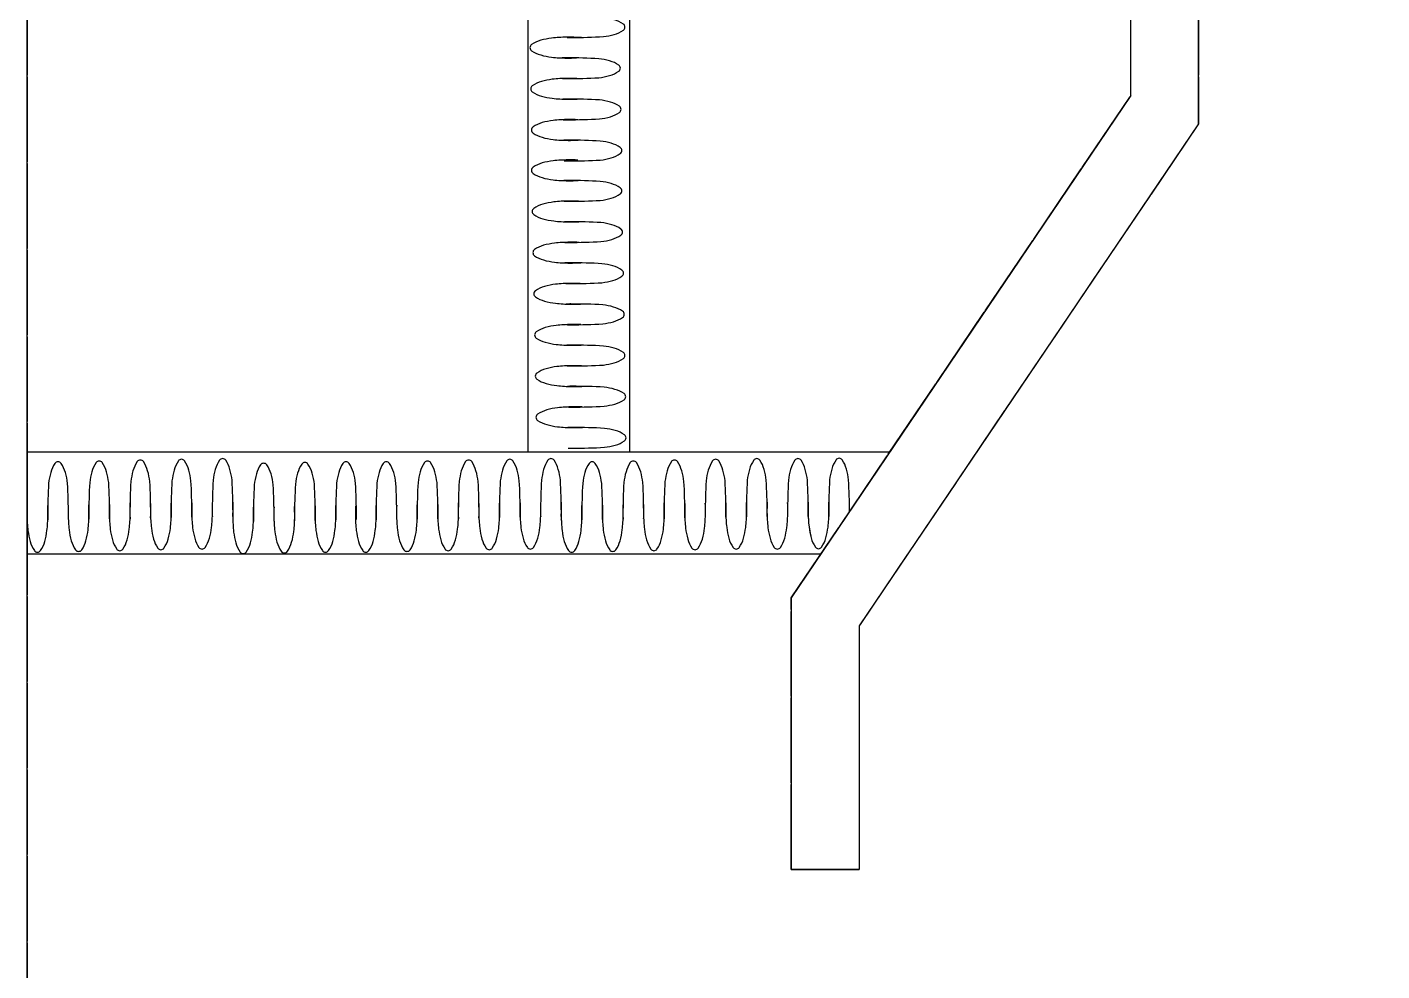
# Model space of a CAD drawing. Header units: inches. Extents: x -460 to 10305, y -938 to 5356.
# Drawn here: x 236.3 to 316.1, y 2478.6 to 2534.1 of the extents above; entities that cross this region are included whole.
import ezdxf

# ---------------------------------------------------------------- set-up
doc = ezdxf.new("R2010")
doc.units = ezdxf.units.IN
doc.header["$MEASUREMENT"] = 0
doc.linetypes.add('01-0263-01-DWG-BFP-ARCH$0$763', pattern=[5.0001, 5, -0.0001])
for name, color, linetype in [('01-0263-01-DWG-BFP-ARCH$0$SP-AREA', 250, '01-0263-01-DWG-BFP-ARCH$0$763'), ('01-0263-01-DWG-BFP-ARCH$0$SP-PART', 190, 'Continuous'), ('01-0263-01-DWG-BFP-ARCH$0$SP-WALL', 7, 'Continuous')]:
    doc.layers.add(name, color=color, linetype=linetype)

# ---------------------------------------------------------------- blocks, each defined once
blk = doc.blocks.new('01-0263-01-DWG-BFP-ARCH', base_point=(1295.158, 1353.427))
at = {"layer": '01-0263-01-DWG-BFP-ARCH$0$SP-AREA'}
blk.add_lwpolyline([(1759.158, 1858.927), (1759.158, 1981.427), (1691.158, 1981.427), (1691.158, 1907.427), (1685.158, 1907.427), (1685.158, 1911.427), (1687.158, 1911.427), (1687.158, 1981.427), (1600.158, 1981.427), (1600.158, 1932.77), (1580.158, 1903.194), (1580.158, 1888.851), (1576.158, 1888.851), (1576.158, 1904.851), (1596.158, 1934.427), (1596.158, 1981.427), (1531.158, 1981.427), (1531.158, 1865.427)], dxfattribs=at)
at = {"layer": '01-0263-01-DWG-BFP-ARCH$0$SP-PART'}
for p, q in [((1560.658, 1913.427), (1560.658, 1981.427)), ((1566.658, 1913.427), (1566.658, 1981.427)), ((1581.957, 1913.427), (1531.158, 1913.427)), ((1564.158, 1907.427), (1531.158, 1907.427)), ((1577.9, 1907.427), (1564.158, 1907.427))]:
    blk.add_line(p, q, dxfattribs=at)
for points in [[(1563.806, 1937.851, 0.004146), (1563.246, 1937.855, 0.009217), (1562.964, 1937.85, 0.008534), (1563.225, 1937.846, 0.013847), (1565.096, 1937.898, 0.039769), (1565.736, 1938.025, 0.081037), (1566.273, 1938.276, 0.247833), (1566.369, 1938.457, 0.247833), (1566.273, 1938.637, 0.081037), (1565.736, 1938.889, 0.039769), (1565.096, 1939.016, 0.013847), (1563.225, 1939.067, 0.009217), (1562.944, 1939.062, 0.039769)], [(1563.493, 1937.854, 0.004146), (1562.933, 1937.859, 0.02916), (1562.045, 1937.807, 0.039769), (1561.405, 1937.68, 0.081037), (1560.868, 1937.429, 0.247833), (1560.773, 1937.248, 0.247833), (1560.868, 1937.067, 0.081037), (1561.405, 1936.816, 0.039769), (1562.045, 1936.689, 0.02916), (1562.933, 1936.637, 0.0043), (1563.514, 1936.642, 0.039769)], [(1566.098, 1936.036, 0.247833), (1566.002, 1936.217, 0.081037), (1565.465, 1936.468, 0.039769), (1564.825, 1936.595, 0.013847), (1562.954, 1936.647, 0.009217), (1562.672, 1936.642, 0.039769)], [(1562.693, 1935.43, 0.008534), (1562.954, 1935.425, 0.013847), (1564.825, 1935.477, 0.039769), (1565.465, 1935.604, 0.081037), (1566.002, 1935.855, 0.247833), (1566.098, 1936.036, 0.247833)], [(1563.535, 1935.43, 0.004146), (1562.974, 1935.435, 0.02916), (1562.087, 1935.383, 0.039769), (1561.447, 1935.256, 0.081037), (1560.91, 1935.005, 0.247833), (1560.814, 1934.824, 0.247833), (1560.91, 1934.643, 0.081037), (1561.447, 1934.392, 0.039769), (1562.087, 1934.265, 0.02916), (1562.974, 1934.213, 0.0043), (1563.556, 1934.218, 0.039769)], [(1566.139, 1933.612, 0.247833), (1566.044, 1933.793, 0.081037), (1565.507, 1934.044, 0.039769), (1564.867, 1934.171, 0.013847), (1562.995, 1934.223, 0.009217), (1562.714, 1934.218, 0.039769)], [(1562.735, 1933.006, 0.008534), (1562.995, 1933.001, 0.013847), (1564.867, 1933.053, 0.039769), (1565.507, 1933.18, 0.081037), (1566.044, 1933.431, 0.247833), (1566.139, 1933.612, 0.247833)], [(1563.582, 1933.006, 0.004146), (1563.021, 1933.011, 0.02916), (1562.134, 1932.959, 0.039769), (1561.494, 1932.832, 0.081037), (1560.957, 1932.581, 0.247833), (1560.861, 1932.4, 0.247833), (1560.957, 1932.219, 0.081037), (1561.494, 1931.968, 0.039769), (1562.134, 1931.841, 0.02916), (1563.021, 1931.789, 0.0043), (1563.603, 1931.794, 0.039769)], [(1566.186, 1931.188, 0.247833), (1566.091, 1931.369, 0.081037), (1565.553, 1931.62, 0.039769), (1564.914, 1931.747, 0.013847), (1563.042, 1931.799, 0.009217), (1562.761, 1931.794, 0.039769)], [(1562.782, 1930.582, 0.008534), (1563.042, 1930.577, 0.013847), (1564.914, 1930.629, 0.039769), (1565.553, 1930.756, 0.081037), (1566.091, 1931.007, 0.247833), (1566.186, 1931.188, 0.247833)], [(1563.582, 1930.63, 0.004146), (1563.021, 1930.634, 0.02916), (1562.134, 1930.583, 0.039769), (1561.494, 1930.456, 0.081037), (1560.957, 1930.204, 0.247833), (1560.861, 1930.024, 0.247833), (1560.957, 1929.843, 0.081037), (1561.494, 1929.592, 0.039769), (1562.134, 1929.465, 0.02916), (1563.021, 1929.413, 0.0043), (1563.603, 1929.418, 0.039769)], [(1566.186, 1928.812, 0.247833), (1566.091, 1928.992, 0.081037), (1565.553, 1929.244, 0.039769), (1564.914, 1929.371, 0.013847), (1563.042, 1929.422, 0.009217), (1562.761, 1929.417, 0.039769)], [(1562.782, 1928.205, 0.008534), (1563.042, 1928.201, 0.013847), (1564.914, 1928.253, 0.039769), (1565.553, 1928.38, 0.081037), (1566.091, 1928.631, 0.247833), (1566.186, 1928.812, 0.247833)], [(1563.624, 1928.206, 0.004146), (1563.063, 1928.21, 0.02916), (1562.175, 1928.159, 0.039769), (1561.536, 1928.031, 0.081037), (1560.998, 1927.78, 0.247833), (1560.903, 1927.6, 0.247833), (1560.998, 1927.419, 0.081037), (1561.536, 1927.168, 0.039769), (1562.175, 1927.04, 0.02916), (1563.063, 1926.989, 0.0043), (1563.644, 1926.994, 0.039769)], [(1566.228, 1926.387, 0.247833), (1566.132, 1926.568, 0.081037), (1565.595, 1926.819, 0.039769), (1564.955, 1926.946, 0.013847), (1563.084, 1926.998, 0.009217), (1562.803, 1926.993, 0.039769)], [(1562.823, 1925.781, 0.008534), (1563.084, 1925.777, 0.013847), (1564.955, 1925.828, 0.039769), (1565.595, 1925.955, 0.081037), (1566.132, 1926.207, 0.247833), (1566.228, 1926.387, 0.247833)], [(1563.665, 1925.782, 0.004146), (1563.105, 1925.786, 0.02916), (1562.217, 1925.734, 0.039769), (1561.577, 1925.607, 0.081037), (1561.04, 1925.356, 0.247833), (1560.945, 1925.175, 0.247833), (1561.04, 1924.995, 0.081037), (1561.577, 1924.743, 0.039769), (1562.217, 1924.616, 0.02916), (1563.105, 1924.565, 0.004854), (1563.761, 1924.571, 0.039769)], [(1566.285, 1923.966, 0.247833), (1566.19, 1924.146, 0.081037), (1565.653, 1924.398, 0.039769), (1565.013, 1924.525, 0.013847), (1563.142, 1924.577, 0.010512), (1562.821, 1924.57, 0.039769)], [(1562.881, 1923.359, 0.008534), (1563.142, 1923.355, 0.013847), (1565.013, 1923.407, 0.039769), (1565.653, 1923.534, 0.081037), (1566.19, 1923.785, 0.247833), (1566.285, 1923.966, 0.247833)], [(1563.723, 1923.36, 0.004146), (1563.162, 1923.364, 0.02916), (1562.275, 1923.313, 0.039769), (1561.635, 1923.186, 0.081037), (1561.098, 1922.934, 0.247833), (1561.002, 1922.754, 0.247833), (1561.098, 1922.573, 0.081037), (1561.635, 1922.322, 0.039769), (1562.275, 1922.195, 0.02916), (1563.162, 1922.143, 0.0043), (1563.744, 1922.148, 0.039769)], [(1566.327, 1921.542, 0.247833), (1566.232, 1921.722, 0.081037), (1565.694, 1921.973, 0.039769), (1565.055, 1922.101, 0.013847), (1563.183, 1922.152, 0.009217), (1562.902, 1922.147, 0.039769)], [(1562.923, 1920.935, 0.008534), (1563.183, 1920.931, 0.013847), (1565.055, 1920.983, 0.039769), (1565.694, 1921.11, 0.081037), (1566.232, 1921.361, 0.247833), (1566.327, 1921.542, 0.247833)], [(1563.765, 1920.936, 0.004146), (1563.204, 1920.94, 0.02916), (1562.316, 1920.889, 0.039769), (1561.677, 1920.761, 0.081037), (1561.139, 1920.51, 0.247833), (1561.044, 1920.329, 0.247833), (1561.139, 1920.149, 0.081037), (1561.677, 1919.898, 0.039769), (1562.316, 1919.77, 0.02916), (1563.204, 1919.719, 0.0043), (1563.785, 1919.724, 0.039769)], [(1563.806, 1918.512, 0.004146), (1563.246, 1918.516, 0.009217), (1562.964, 1918.511, 0.008534), (1563.225, 1918.507, 0.013847), (1565.096, 1918.558, 0.039769), (1565.736, 1918.685, 0.081037), (1566.273, 1918.937, 0.247833), (1566.369, 1919.117, 0.247833), (1566.273, 1919.298, 0.081037), (1565.736, 1919.549, 0.039769), (1565.096, 1919.676, 0.013847), (1563.225, 1919.728, 0.009217), (1562.944, 1919.723, 0.039769)], [(1563.806, 1918.512, 0.004146), (1563.246, 1918.516, 0.02916), (1562.358, 1918.464, 0.039769), (1561.718, 1918.337, 0.081037), (1561.181, 1918.086, 0.247833), (1561.086, 1917.905, 0.247833), (1561.181, 1917.725, 0.081037), (1561.718, 1917.473, 0.039769), (1562.358, 1917.346, 0.02916), (1563.246, 1917.295, 0.0043), (1563.827, 1917.299, 0.039769)], [(1566.41, 1916.693, 0.247833), (1566.315, 1916.874, 0.081037), (1565.778, 1917.125, 0.039769), (1565.138, 1917.252, 0.013847), (1563.266, 1917.304, 0.009217), (1562.985, 1917.299, 0.039769)], [(1563.848, 1916.087, 0.004146), (1563.287, 1916.092, 0.02916), (1562.4, 1916.04, 0.039769), (1561.76, 1915.913, 0.081037), (1561.223, 1915.662, 0.247833), (1561.127, 1915.481, 0.247833), (1561.223, 1915.3, 0.081037), (1561.76, 1915.049, 0.039769), (1562.4, 1914.922, 0.02916), (1563.287, 1914.87, 0.0043), (1563.869, 1914.875, 0.039769)], [(1563.006, 1916.087, 0.008534), (1563.266, 1916.082, 0.013847), (1565.138, 1916.134, 0.039769), (1565.778, 1916.261, 0.081037), (1566.315, 1916.512, 0.247833), (1566.41, 1916.693, 0.247833)], [(1566.431, 1914.27, 0.247833), (1566.336, 1914.451, 0.081037), (1565.799, 1914.702, 0.039769), (1565.159, 1914.829, 0.013847), (1563.287, 1914.881, 0.009217), (1563.006, 1914.876, 0.039769)], [(1563.027, 1913.663, 0.008534), (1563.287, 1913.659, 0.013847), (1565.159, 1913.711, 0.039769), (1565.799, 1913.838, 0.081037), (1566.336, 1914.089, 0.247833), (1566.431, 1914.27, 0.247833)], [(1532.976, 1912.863, 0.247833), (1532.795, 1912.767, 0.081037), (1532.544, 1912.23, 0.039769), (1532.417, 1911.59, 0.013847), (1532.365, 1909.719, 0.009217), (1532.37, 1909.438, 0.039769)], [(1533.583, 1909.458, 0.008534), (1533.587, 1909.719, 0.013847), (1533.535, 1911.59, 0.039769), (1533.408, 1912.23, 0.081037), (1533.157, 1912.767, 0.247833), (1532.976, 1912.863, 0.247833)], [(1535.4, 1912.904, 0.247833), (1535.219, 1912.809, 0.081037), (1534.968, 1912.272, 0.039769), (1534.841, 1911.632, 0.013847), (1534.789, 1909.76, 0.009217), (1534.795, 1909.479, 0.039769)], [(1536.007, 1909.5, 0.008534), (1536.011, 1909.76, 0.013847), (1535.959, 1911.632, 0.039769), (1535.832, 1912.272, 0.081037), (1535.581, 1912.809, 0.247833), (1535.4, 1912.904, 0.247833)], [(1537.822, 1912.962, 0.247833), (1537.641, 1912.867, 0.081037), (1537.39, 1912.329, 0.039769), (1537.263, 1911.69, 0.013847), (1537.211, 1909.818, 0.010512), (1537.218, 1909.497, 0.039769)], [(1538.428, 1909.558, 0.008534), (1538.433, 1909.818, 0.013847), (1538.381, 1911.69, 0.039769), (1538.254, 1912.329, 0.081037), (1538.003, 1912.867, 0.247833), (1537.822, 1912.962, 0.247833)], [(1540.246, 1913.004, 0.247833), (1540.065, 1912.908, 0.081037), (1539.814, 1912.371, 0.039769), (1539.687, 1911.731, 0.013847), (1539.635, 1909.86, 0.009217), (1539.64, 1909.579, 0.039769)], [(1540.853, 1909.599, 0.008534), (1540.857, 1909.86, 0.013847), (1540.805, 1911.731, 0.039769), (1540.678, 1912.371, 0.081037), (1540.427, 1912.908, 0.247833), (1540.246, 1913.004, 0.247833)], [(1543.276, 1910.483, 0.004146), (1543.271, 1909.922, 0.009217), (1543.277, 1909.641, 0.008534), (1543.281, 1909.901, 0.013847), (1543.229, 1911.773, 0.039769), (1543.102, 1912.413, 0.081037), (1542.851, 1912.95, 0.247833), (1542.67, 1913.045, 0.247833), (1542.489, 1912.95, 0.081037), (1542.238, 1912.413, 0.039769), (1542.111, 1911.773, 0.013847), (1542.059, 1909.901, 0.009217), (1542.065, 1909.62, 0.039769)], [(1545.091, 1912.774, 0.247833), (1544.91, 1912.679, 0.081037), (1544.659, 1912.141, 0.039769), (1544.532, 1911.502, 0.013847), (1544.48, 1909.63, 0.009217), (1544.485, 1909.349, 0.039769)], [(1545.697, 1909.37, 0.008534), (1545.702, 1909.63, 0.013847), (1545.65, 1911.502, 0.039769), (1545.523, 1912.141, 0.081037), (1545.271, 1912.679, 0.247833), (1545.091, 1912.774, 0.247833)], [(1547.515, 1912.816, 0.247833), (1547.334, 1912.72, 0.081037), (1547.083, 1912.183, 0.039769), (1546.956, 1911.543, 0.013847), (1546.904, 1909.672, 0.009217), (1546.909, 1909.391, 0.039769)], [(1548.121, 1909.411, 0.008534), (1548.126, 1909.672, 0.013847), (1548.074, 1911.543, 0.039769), (1547.947, 1912.183, 0.081037), (1547.696, 1912.72, 0.247833), (1547.515, 1912.816, 0.247833)], [(1549.939, 1912.863, 0.247833), (1549.758, 1912.767, 0.081037), (1549.507, 1912.23, 0.039769), (1549.38, 1911.59, 0.013847), (1549.328, 1909.719, 0.009217), (1549.333, 1909.438, 0.039769)], [(1550.545, 1909.458, 0.008534), (1550.55, 1909.719, 0.013847), (1550.498, 1911.59, 0.039769), (1550.371, 1912.23, 0.081037), (1550.12, 1912.767, 0.247833), (1549.939, 1912.863, 0.247833)], [(1552.315, 1912.863, 0.247833), (1552.134, 1912.767, 0.081037), (1551.883, 1912.23, 0.039769), (1551.756, 1911.59, 0.013847), (1551.704, 1909.719, 0.009217), (1551.71, 1909.438, 0.039769)], [(1552.922, 1909.458, 0.008534), (1552.926, 1909.719, 0.013847), (1552.874, 1911.59, 0.039769), (1552.747, 1912.23, 0.081037), (1552.496, 1912.767, 0.247833), (1552.315, 1912.863, 0.247833)], [(1554.739, 1912.904, 0.247833), (1554.559, 1912.809, 0.081037), (1554.307, 1912.272, 0.039769), (1554.18, 1911.632, 0.013847), (1554.129, 1909.76, 0.009217), (1554.134, 1909.479, 0.039769)], [(1555.346, 1909.5, 0.008534), (1555.35, 1909.76, 0.013847), (1555.298, 1911.632, 0.039769), (1555.171, 1912.272, 0.081037), (1554.92, 1912.809, 0.247833), (1554.739, 1912.904, 0.247833)], [(1557.161, 1912.962, 0.247833), (1556.98, 1912.867, 0.081037), (1556.729, 1912.329, 0.039769), (1556.602, 1911.69, 0.013847), (1556.55, 1909.818, 0.010512), (1556.557, 1909.497, 0.039769)], [(1557.768, 1909.558, 0.008534), (1557.772, 1909.818, 0.013847), (1557.72, 1911.69, 0.039769), (1557.593, 1912.329, 0.081037), (1557.342, 1912.867, 0.247833), (1557.161, 1912.962, 0.247833)], [(1559.585, 1913.004, 0.247833), (1559.405, 1912.908, 0.081037), (1559.153, 1912.371, 0.039769), (1559.026, 1911.731, 0.013847), (1558.974, 1909.86, 0.009217), (1558.98, 1909.579, 0.039769)], [(1560.192, 1909.599, 0.008534), (1560.196, 1909.86, 0.013847), (1560.144, 1911.731, 0.039769), (1560.017, 1912.371, 0.081037), (1559.766, 1912.908, 0.247833), (1559.585, 1913.004, 0.247833)], [(1562.615, 1910.483, 0.004146), (1562.611, 1909.922, 0.009217), (1562.616, 1909.641, 0.008534), (1562.62, 1909.901, 0.013847), (1562.568, 1911.773, 0.039769), (1562.441, 1912.413, 0.081037), (1562.19, 1912.95, 0.247833), (1562.009, 1913.045, 0.247833), (1561.829, 1912.95, 0.081037), (1561.578, 1912.413, 0.039769), (1561.45, 1911.773, 0.013847), (1561.399, 1909.901, 0.009217), (1561.404, 1909.62, 0.039769)], [(1564.437, 1912.863, 0.247833), (1564.256, 1912.767, 0.081037), (1564.005, 1912.23, 0.039769), (1563.878, 1911.59, 0.013847), (1563.826, 1909.719, 0.009217), (1563.831, 1909.438, 0.039769)], [(1565.043, 1909.458, 0.008534), (1565.048, 1909.719, 0.013847), (1564.996, 1911.59, 0.039769), (1564.869, 1912.23, 0.081037), (1564.617, 1912.767, 0.247833), (1564.437, 1912.863, 0.247833)], [(1566.861, 1912.904, 0.247833), (1566.68, 1912.809, 0.081037), (1566.429, 1912.272, 0.039769), (1566.302, 1911.632, 0.013847), (1566.25, 1909.76, 0.009217), (1566.255, 1909.479, 0.039769)], [(1567.467, 1909.5, 0.008534), (1567.472, 1909.76, 0.013847), (1567.42, 1911.632, 0.039769), (1567.293, 1912.272, 0.081037), (1567.042, 1912.809, 0.247833), (1566.861, 1912.904, 0.247833)], [(1569.283, 1912.962, 0.247833), (1569.102, 1912.867, 0.081037), (1568.851, 1912.329, 0.039769), (1568.724, 1911.69, 0.013847), (1568.672, 1909.818, 0.010512), (1568.678, 1909.497, 0.039769)], [(1569.889, 1909.558, 0.008534), (1569.893, 1909.818, 0.013847), (1569.842, 1911.69, 0.039769), (1569.714, 1912.329, 0.081037), (1569.463, 1912.867, 0.247833), (1569.283, 1912.962, 0.247833)], [(1571.707, 1913.004, 0.247833), (1571.526, 1912.908, 0.081037), (1571.275, 1912.371, 0.039769), (1571.148, 1911.731, 0.013847), (1571.096, 1909.86, 0.009217), (1571.101, 1909.579, 0.039769)], [(1572.313, 1909.599, 0.008534), (1572.318, 1909.86, 0.013847), (1572.266, 1911.731, 0.039769), (1572.139, 1912.371, 0.081037), (1571.887, 1912.908, 0.247833), (1571.707, 1913.004, 0.247833)], [(1574.737, 1910.483, 0.004146), (1574.732, 1909.922, 0.009217), (1574.737, 1909.641, 0.008534), (1574.742, 1909.901, 0.013847), (1574.69, 1911.773, 0.039769), (1574.563, 1912.413, 0.081037), (1574.312, 1912.95, 0.247833), (1574.131, 1913.045, 0.247833), (1573.95, 1912.95, 0.081037), (1573.699, 1912.413, 0.039769), (1573.572, 1911.773, 0.013847), (1573.52, 1909.901, 0.009217), (1573.525, 1909.62, 0.039769)], [(1576.556, 1913.045, 0.247833), (1576.375, 1912.95, 0.081037), (1576.124, 1912.413, 0.039769), (1575.997, 1911.773, 0.013847), (1575.945, 1909.901, 0.009217), (1575.95, 1909.62, 0.039769)], [(1577.162, 1909.641, 0.008534), (1577.167, 1909.901, 0.013847), (1577.115, 1911.773, 0.039769), (1576.988, 1912.413, 0.081037), (1576.736, 1912.95, 0.247833), (1576.556, 1913.045, 0.247833)], [(1578.98, 1913.066, 0.247833), (1578.799, 1912.971, 0.081037), (1578.548, 1912.434, 0.039769), (1578.421, 1911.794, 0.013847), (1578.369, 1909.922, 0.009217), (1578.374, 1909.641, 0.039769)], [(1579.591, 1909.928, 0.013807), (1579.539, 1911.794, 0.039769), (1579.412, 1912.434, 0.081037), (1579.161, 1912.971, 0.247833), (1578.98, 1913.066)], [(1536.006, 1910.342, 0.004146), (1536.001, 1909.781, 0.02916), (1536.053, 1908.894, 0.039769), (1536.18, 1908.254, 0.081037), (1536.432, 1907.717, 0.247833), (1536.612, 1907.621, 0.247833), (1536.793, 1907.717, 0.081037), (1537.044, 1908.254, 0.039769), (1537.171, 1908.894, 0.02916), (1537.223, 1909.781, 0.004854), (1537.217, 1910.437, 0.039769)], [(1538.428, 1910.4, 0.004146), (1538.423, 1909.839, 0.02916), (1538.475, 1908.951, 0.039769), (1538.602, 1908.312, 0.081037), (1538.853, 1907.774, 0.247833), (1539.034, 1907.679, 0.247833), (1539.215, 1907.774, 0.081037), (1539.466, 1908.312, 0.039769), (1539.593, 1908.951, 0.02916), (1539.645, 1909.839, 0.0043), (1539.64, 1910.42, 0.039769)], [(1540.852, 1910.441, 0.004146), (1540.847, 1909.881, 0.02916), (1540.899, 1908.993, 0.039769), (1541.026, 1908.353, 0.081037), (1541.277, 1907.816, 0.247833), (1541.458, 1907.721, 0.247833), (1541.639, 1907.816, 0.081037), (1541.89, 1908.353, 0.039769), (1542.017, 1908.993, 0.02916), (1542.069, 1909.881, 0.0043), (1542.064, 1910.462, 0.039769)], [(1555.345, 1910.342, 0.004146), (1555.341, 1909.781, 0.02916), (1555.392, 1908.894, 0.039769), (1555.52, 1908.254, 0.081037), (1555.771, 1907.717, 0.247833), (1555.951, 1907.621, 0.247833), (1556.132, 1907.717, 0.081037), (1556.383, 1908.254, 0.039769), (1556.511, 1908.894, 0.02916), (1556.562, 1909.781, 0.004854), (1556.556, 1910.437, 0.039769)], [(1557.767, 1910.4, 0.004146), (1557.762, 1909.839, 0.02916), (1557.814, 1908.951, 0.039769), (1557.941, 1908.312, 0.081037), (1558.192, 1907.774, 0.247833), (1558.373, 1907.679, 0.247833), (1558.554, 1907.774, 0.081037), (1558.805, 1908.312, 0.039769), (1558.932, 1908.951, 0.02916), (1558.984, 1909.839, 0.0043), (1558.979, 1910.42, 0.039769)], [(1560.191, 1910.441, 0.004146), (1560.187, 1909.881, 0.02916), (1560.238, 1908.993, 0.039769), (1560.365, 1908.353, 0.081037), (1560.617, 1907.816, 0.247833), (1560.797, 1907.721, 0.247833), (1560.978, 1907.816, 0.081037), (1561.229, 1908.353, 0.039769), (1561.356, 1908.993, 0.02916), (1561.408, 1909.881, 0.0043), (1561.403, 1910.462, 0.039769)], [(1567.467, 1910.342, 0.004146), (1567.462, 1909.781, 0.02916), (1567.514, 1908.894, 0.039769), (1567.641, 1908.254, 0.081037), (1567.892, 1907.717, 0.247833), (1568.073, 1907.621, 0.247833), (1568.254, 1907.717, 0.081037), (1568.505, 1908.254, 0.039769), (1568.632, 1908.894, 0.02916), (1568.684, 1909.781, 0.004854), (1568.677, 1910.437, 0.039769)], [(1569.888, 1910.4, 0.004146), (1569.884, 1909.839, 0.02916), (1569.936, 1908.951, 0.039769), (1570.063, 1908.312, 0.081037), (1570.314, 1907.774, 0.247833), (1570.495, 1907.679, 0.247833), (1570.675, 1907.774, 0.081037), (1570.927, 1908.312, 0.039769), (1571.054, 1908.951, 0.02916), (1571.105, 1909.839, 0.0043), (1571.1, 1910.42, 0.039769)], [(1572.313, 1910.441, 0.004146), (1572.308, 1909.881, 0.02916), (1572.36, 1908.993, 0.039769), (1572.487, 1908.353, 0.081037), (1572.738, 1907.816, 0.247833), (1572.919, 1907.721, 0.247833), (1573.1, 1907.816, 0.081037), (1573.351, 1908.353, 0.039769), (1573.478, 1908.993, 0.02916), (1573.53, 1909.881, 0.0043), (1573.525, 1910.462, 0.039769)], [(1574.737, 1910.441, 0.004146), (1574.733, 1909.881, 0.02916), (1574.785, 1908.993, 0.039769), (1574.912, 1908.353, 0.081037), (1575.163, 1907.816, 0.247833), (1575.344, 1907.721, 0.247833), (1575.524, 1907.816, 0.081037), (1575.776, 1908.353, 0.039769), (1575.903, 1908.993, 0.02916), (1575.954, 1909.881, 0.0043), (1575.949, 1910.462, 0.039769)], [(1577.162, 1910.483, 0.004146), (1577.157, 1909.922, 0.02916), (1577.209, 1909.035, 0.032712), (1577.306, 1908.507, 0.032712)], [(1577.162, 1910.462, 0.004146), (1577.157, 1909.901, 0.02916), (1577.209, 1909.014, 0.039769), (1577.336, 1908.374, 0.081037), (1577.587, 1907.837, 0.247833), (1577.768, 1907.741, 0.247833), (1577.949, 1907.837, 0.081037), (1578.2, 1908.374, 0.039769), (1578.327, 1909.014, 0.02916), (1578.379, 1909.901, 0.0043), (1578.374, 1910.483, 0.039769)], [(1531.158, 1910.259, 0.004146), (1531.153, 1909.698, 0.02916), (1531.205, 1908.81, 0.039769), (1531.332, 1908.171, 0.081037), (1531.583, 1907.633, 0.247833), (1531.764, 1907.538, 0.247833), (1531.945, 1907.633, 0.081037), (1532.196, 1908.171, 0.039769), (1532.323, 1908.81, 0.02916), (1532.375, 1909.698, 0.0043), (1532.37, 1910.279, 0.039769)], [(1531.158, 1909.417, 0.008534), (1531.163, 1909.677, 0.0043), (1531.158, 1910.259, 0.039769)], [(1533.582, 1910.3, 0.004146), (1533.577, 1909.74, 0.02916), (1533.629, 1908.852, 0.039769), (1533.756, 1908.212, 0.081037), (1534.007, 1907.675, 0.247833), (1534.188, 1907.58, 0.247833), (1534.369, 1907.675, 0.081037), (1534.62, 1908.212, 0.039769), (1534.747, 1908.852, 0.02916), (1534.799, 1909.74, 0.0043), (1534.794, 1910.321, 0.039769)], [(1543.272, 1910.17, 0.004146), (1543.268, 1909.609, 0.02916), (1543.32, 1908.722, 0.039769), (1543.447, 1908.082, 0.081037), (1543.698, 1907.545, 0.247833), (1543.879, 1907.449, 0.247833), (1544.059, 1907.545, 0.081037), (1544.311, 1908.082, 0.039769), (1544.438, 1908.722, 0.02916), (1544.489, 1909.609, 0.0043), (1544.484, 1910.191, 0.039769)], [(1545.697, 1910.212, 0.004146), (1545.692, 1909.651, 0.02916), (1545.744, 1908.763, 0.039769), (1545.871, 1908.124, 0.081037), (1546.122, 1907.586, 0.247833), (1546.303, 1907.491, 0.247833), (1546.484, 1907.586, 0.081037), (1546.735, 1908.124, 0.039769), (1546.862, 1908.763, 0.02916), (1546.914, 1909.651, 0.0043), (1546.909, 1910.232, 0.039769)], [(1548.121, 1910.259, 0.004146), (1548.116, 1909.698, 0.02916), (1548.168, 1908.81, 0.039769), (1548.295, 1908.171, 0.081037), (1548.546, 1907.633, 0.247833), (1548.727, 1907.538, 0.247833), (1548.908, 1907.633, 0.081037), (1549.159, 1908.171, 0.039769), (1549.286, 1908.81, 0.02916), (1549.338, 1909.698, 0.0043), (1549.333, 1910.279, 0.039769)], [(1550.497, 1910.259, 0.004146), (1550.492, 1909.698, 0.02916), (1550.544, 1908.81, 0.039769), (1550.671, 1908.171, 0.081037), (1550.922, 1907.633, 0.247833), (1551.103, 1907.538, 0.247833), (1551.284, 1907.633, 0.081037), (1551.535, 1908.171, 0.039769), (1551.662, 1908.81, 0.02916), (1551.714, 1909.698, 0.0043), (1551.709, 1910.279, 0.039769)], [(1552.921, 1910.3, 0.004146), (1552.917, 1909.74, 0.02916), (1552.968, 1908.852, 0.039769), (1553.095, 1908.212, 0.081037), (1553.347, 1907.675, 0.247833), (1553.527, 1907.58, 0.247833), (1553.708, 1907.675, 0.081037), (1553.959, 1908.212, 0.039769), (1554.086, 1908.852, 0.02916), (1554.138, 1909.74, 0.0043), (1554.133, 1910.321, 0.039769)], [(1562.618, 1910.259, 0.004146), (1562.614, 1909.698, 0.02916), (1562.666, 1908.81, 0.039769), (1562.793, 1908.171, 0.081037), (1563.044, 1907.633, 0.247833), (1563.225, 1907.538, 0.247833), (1563.405, 1907.633, 0.081037), (1563.657, 1908.171, 0.039769), (1563.784, 1908.81, 0.02916), (1563.835, 1909.698, 0.0043), (1563.83, 1910.279, 0.039769)], [(1562.619, 1909.417, 0.008534), (1562.623, 1909.677, 0.0043), (1562.618, 1910.259, 0.039769)], [(1565.043, 1910.3, 0.004146), (1565.038, 1909.74, 0.02916), (1565.09, 1908.852, 0.039769), (1565.217, 1908.212, 0.081037), (1565.468, 1907.675, 0.247833), (1565.649, 1907.58, 0.247833), (1565.83, 1907.675, 0.081037), (1566.081, 1908.212, 0.039769), (1566.208, 1908.852, 0.02916), (1566.26, 1909.74, 0.0043), (1566.255, 1910.321, 0.039769)]]:
    blk.add_lwpolyline(points, format="xyb", dxfattribs=at)
at = {"layer": '01-0263-01-DWG-BFP-ARCH$0$SP-WALL'}
for p, q in [((1531.158, 1865.427), (1531.158, 2015.427)), ((1596.158, 1934.427), (1596.158, 1981.427)), ((1600.158, 1932.77), (1600.158, 1981.427)), ((1596.158, 1934.427), (1576.158, 1904.851)), ((1576.158, 1904.851), (1576.158, 1888.851)), ((1576.158, 1888.851), (1580.158, 1888.851))]:
    blk.add_line(p, q, dxfattribs=at)
blk.add_lwpolyline([(1600.158, 1932.77), (1580.158, 1903.194), (1580.158, 1888.851)], dxfattribs=at)

msp = doc.modelspace()

# ---------------------------------------------------------------- block references
msp.add_blockref('01-0263-01-DWG-BFP-ARCH', (0.263, 1949.108))

doc.saveas('drawing.dxf')
